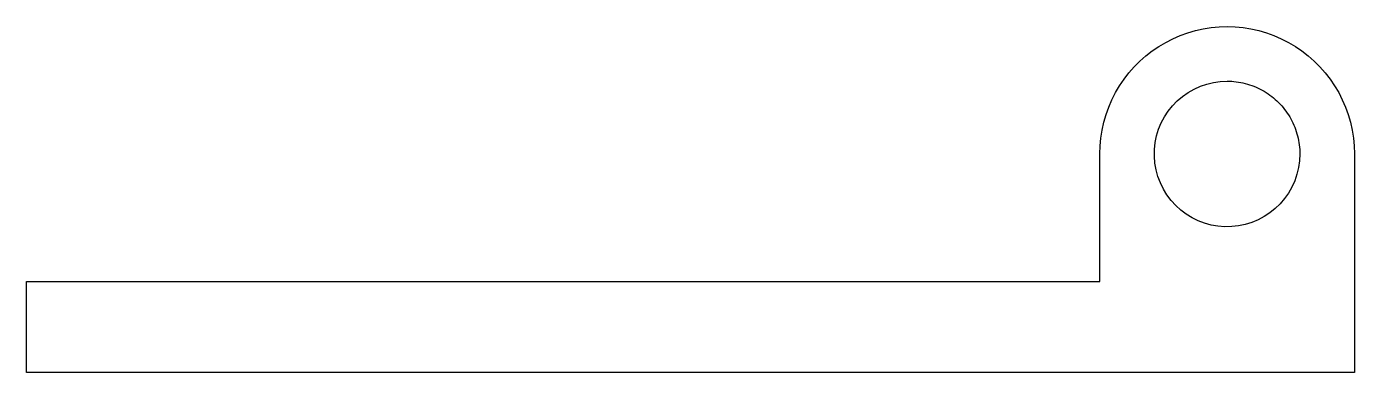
# Model space of a CAD drawing. Header units: metres. Extents: x -49 to 24, y 0 to 19.
import ezdxf

# ---------------------------------------------------------------- set-up
doc = ezdxf.new("R2010")
doc.units = ezdxf.units.M

msp = doc.modelspace()

# ---------------------------------------------------------------- linework, layer by layer
for points in [[(10, 12), (10.014, 12.44), (10.055, 12.877), (10.124, 13.312), (10.22, 13.741), (10.343, 14.163), (10.492, 14.577), (10.666, 14.98), (10.866, 15.372), (11.09, 15.751), (11.337, 16.114), (11.606, 16.462), (11.897, 16.792), (12.208, 17.103), (12.538, 17.394), (12.886, 17.663), (13.249, 17.91), (13.628, 18.134), (14.02, 18.334), (14.423, 18.508), (14.837, 18.657), (15.259, 18.78), (15.688, 18.876), (16.123, 18.945), (16.56, 18.986), (17, 19), (17.44, 18.986), (17.877, 18.945), (18.312, 18.876), (18.741, 18.78), (19.163, 18.657), (19.577, 18.508), (19.98, 18.334), (20.372, 18.134), (20.751, 17.91), (21.114, 17.663), (21.462, 17.394), (21.792, 17.103), (22.103, 16.792), (22.394, 16.462), (22.663, 16.114), (22.91, 15.751), (23.134, 15.372), (23.334, 14.98), (23.508, 14.577), (23.657, 14.163), (23.78, 13.741), (23.876, 13.312), (23.945, 12.877), (23.986, 12.44), (24, 12)], [(21, 12), (20.982, 11.624), (20.929, 11.25), (20.841, 10.884), (20.719, 10.528), (20.564, 10.184), (20.377, 9.857), (20.161, 9.548), (19.916, 9.262), (19.645, 9), (19.351, 8.764), (19.036, 8.557), (18.703, 8.381), (18.355, 8.236), (17.995, 8.126), (17.626, 8.049), (17.251, 8.008), (16.874, 8.002), (16.499, 8.032), (16.127, 8.096), (15.764, 8.196), (15.411, 8.329), (15.073, 8.495), (14.752, 8.692), (14.45, 8.918), (14.172, 9.172), (13.918, 9.45), (13.692, 9.752), (13.495, 10.073), (13.329, 10.411), (13.196, 10.764), (13.096, 11.127), (13.032, 11.499), (13.002, 11.874), (13.008, 12.251), (13.049, 12.626), (13.126, 12.995), (13.236, 13.355), (13.381, 13.703), (13.557, 14.036), (13.764, 14.351), (14, 14.645), (14.262, 14.916), (14.548, 15.161), (14.857, 15.377), (15.184, 15.564), (15.528, 15.719), (15.884, 15.841), (16.25, 15.929), (16.624, 15.982), (17, 16)], [(17, 16), (17.126, 15.998), (17.251, 15.992), (17.376, 15.982), (17.501, 15.968), (17.626, 15.951), (17.75, 15.929), (17.873, 15.904), (17.995, 15.874), (18.116, 15.841), (18.236, 15.804), (18.355, 15.764), (18.472, 15.719), (18.589, 15.671), (18.703, 15.619), (18.816, 15.564), (18.927, 15.505), (19.036, 15.443), (19.143, 15.377), (19.248, 15.308), (19.351, 15.236), (19.452, 15.161), (19.55, 15.082), (19.645, 15), (19.738, 14.916), (19.828, 14.828), (19.916, 14.738), (20, 14.645), (20.082, 14.55), (20.161, 14.452), (20.236, 14.351), (20.308, 14.248), (20.377, 14.143), (20.443, 14.036), (20.505, 13.927), (20.564, 13.816), (20.619, 13.703), (20.671, 13.589), (20.719, 13.472), (20.764, 13.355), (20.804, 13.236), (20.841, 13.116), (20.874, 12.995), (20.904, 12.873), (20.929, 12.75), (20.951, 12.626), (20.968, 12.501), (20.982, 12.376), (20.992, 12.251), (20.998, 12.126), (21, 12)], [(10, 5), (10, 5.14), (10, 5.28), (10, 5.42), (10, 5.56), (10, 5.7), (10, 5.84), (10, 5.98), (10, 6.12), (10, 6.26), (10, 6.4), (10, 6.54), (10, 6.68), (10, 6.82), (10, 6.96), (10, 7.1), (10, 7.24), (10, 7.38), (10, 7.52), (10, 7.66), (10, 7.8), (10, 7.94), (10, 8.08), (10, 8.22), (10, 8.36), (10, 8.5), (10, 8.64), (10, 8.78), (10, 8.92), (10, 9.06), (10, 9.2), (10, 9.34), (10, 9.48), (10, 9.62), (10, 9.76), (10, 9.9), (10, 10.04), (10, 10.18), (10, 10.32), (10, 10.46), (10, 10.6), (10, 10.74), (10, 10.88), (10, 11.02), (10, 11.16), (10, 11.3), (10, 11.44), (10, 11.58), (10, 11.72), (10, 11.86), (10, 12)], [(10, 5), (10, 5.14), (10, 5.28), (10, 5.42), (10, 5.56), (10, 5.7), (10, 5.84), (10, 5.98), (10, 6.12), (10, 6.26), (10, 6.4), (10, 6.54), (10, 6.68), (10, 6.82), (10, 6.96), (10, 7.1), (10, 7.24), (10, 7.38), (10, 7.52), (10, 7.66), (10, 7.8), (10, 7.94), (10, 8.08), (10, 8.22), (10, 8.36), (10, 8.5), (10, 8.64), (10, 8.78), (10, 8.92), (10, 9.06), (10, 9.2), (10, 9.34), (10, 9.48), (10, 9.62), (10, 9.76), (10, 9.9), (10, 10.04), (10, 10.18), (10, 10.32), (10, 10.46), (10, 10.6), (10, 10.74), (10, 10.88), (10, 11.02), (10, 11.16), (10, 11.3), (10, 11.44), (10, 11.58), (10, 11.72), (10, 11.86), (10, 12)], [(24, 12), (24, 11.76), (24, 11.52), (24, 11.28), (24, 11.04), (24, 10.8), (24, 10.56), (24, 10.32), (24, 10.08), (24, 9.84), (24, 9.6), (24, 9.36), (24, 9.12), (24, 8.88), (24, 8.64), (24, 8.4), (24, 8.16), (24, 7.92), (24, 7.68), (24, 7.44), (24, 7.2), (24, 6.96), (24, 6.72), (24, 6.48), (24, 6.24), (24, 6), (24, 5.76), (24, 5.52), (24, 5.28), (24, 5.04), (24, 4.8), (24, 4.56), (24, 4.32), (24, 4.08), (24, 3.84), (24, 3.6), (24, 3.36), (24, 3.12), (24, 2.88), (24, 2.64), (24, 2.4), (24, 2.16), (24, 1.92), (24, 1.68), (24, 1.44), (24, 1.2), (24, 0.96), (24, 0.72), (24, 0.48), (24, 0.24), (24, 0)], [(-49, 0), (-49, 0.1), (-49, 0.2), (-49, 0.3), (-49, 0.4), (-49, 0.5), (-49, 0.6), (-49, 0.7), (-49, 0.8), (-49, 0.9), (-49, 1), (-49, 1.1), (-49, 1.2), (-49, 1.3), (-49, 1.4), (-49, 1.5), (-49, 1.6), (-49, 1.7), (-49, 1.8), (-49, 1.9), (-49, 2), (-49, 2.1), (-49, 2.2), (-49, 2.3), (-49, 2.4), (-49, 2.5), (-49, 2.6), (-49, 2.7), (-49, 2.8), (-49, 2.9), (-49, 3), (-49, 3.1), (-49, 3.2), (-49, 3.3), (-49, 3.4), (-49, 3.5), (-49, 3.6), (-49, 3.7), (-49, 3.8), (-49, 3.9), (-49, 4), (-49, 4.1), (-49, 4.2), (-49, 4.3), (-49, 4.4), (-49, 4.5), (-49, 4.6), (-49, 4.7), (-49, 4.8), (-49, 4.9), (-49, 5)], [(-49, 5), (-47.82, 5), (-46.64, 5), (-45.46, 5), (-44.28, 5), (-43.1, 5), (-41.92, 5), (-40.74, 5), (-39.56, 5), (-38.38, 5), (-37.2, 5), (-36.02, 5), (-34.84, 5), (-33.66, 5), (-32.48, 5), (-31.3, 5), (-30.12, 5), (-28.94, 5), (-27.76, 5), (-26.58, 5), (-25.4, 5), (-24.22, 5), (-23.04, 5), (-21.86, 5), (-20.68, 5), (-19.5, 5), (-18.32, 5), (-17.14, 5), (-15.96, 5), (-14.78, 5), (-13.6, 5), (-12.42, 5), (-11.24, 5), (-10.06, 5), (-8.88, 5), (-7.7, 5), (-6.52, 5), (-5.34, 5), (-4.16, 5), (-2.98, 5), (-1.8, 5), (-0.62, 5), (0.56, 5), (1.74, 5), (2.92, 5), (4.1, 5), (5.28, 5), (6.46, 5), (7.64, 5), (8.82, 5), (10, 5)], [(-20, 5), (-19.4, 5), (-18.8, 5), (-18.2, 5), (-17.6, 5), (-17, 5), (-16.4, 5), (-15.8, 5), (-15.2, 5), (-14.6, 5), (-14, 5), (-13.4, 5), (-12.8, 5), (-12.2, 5), (-11.6, 5), (-11, 5), (-10.4, 5), (-9.8, 5), (-9.2, 5), (-8.6, 5), (-8, 5), (-7.4, 5), (-6.8, 5), (-6.2, 5), (-5.6, 5), (-5, 5), (-4.4, 5), (-3.8, 5), (-3.2, 5), (-2.6, 5), (-2, 5), (-1.4, 5), (-0.8, 5), (-0.2, 5), (0.4, 5), (1, 5), (1.6, 5), (2.2, 5), (2.8, 5), (3.4, 5), (4, 5), (4.6, 5), (5.2, 5), (5.8, 5), (6.4, 5), (7, 5), (7.6, 5), (8.2, 5), (8.8, 5), (9.4, 5), (10, 5)], [(24, 0), (22.54, 0), (21.08, 0), (19.62, 0), (18.16, 0), (16.7, 0), (15.24, 0), (13.78, 0), (12.32, 0), (10.86, 0), (9.4, 0), (7.94, 0), (6.48, 0), (5.02, 0), (3.56, 0), (2.1, 0), (0.64, 0), (-0.82, 0), (-2.28, 0), (-3.74, 0), (-5.2, 0), (-6.66, 0), (-8.12, 0), (-9.58, 0), (-11.04, 0), (-12.5, 0), (-13.96, 0), (-15.42, 0), (-16.88, 0), (-18.34, 0), (-19.8, 0), (-21.26, 0), (-22.72, 0), (-24.18, 0), (-25.64, 0), (-27.1, 0), (-28.56, 0), (-30.02, 0), (-31.48, 0), (-32.94, 0), (-34.4, 0), (-35.86, 0), (-37.32, 0), (-38.78, 0), (-40.24, 0), (-41.7, 0), (-43.16, 0), (-44.62, 0), (-46.08, 0), (-47.54, 0), (-49, 0)]]:
    msp.add_lwpolyline(points)

doc.saveas('drawing.dxf')
